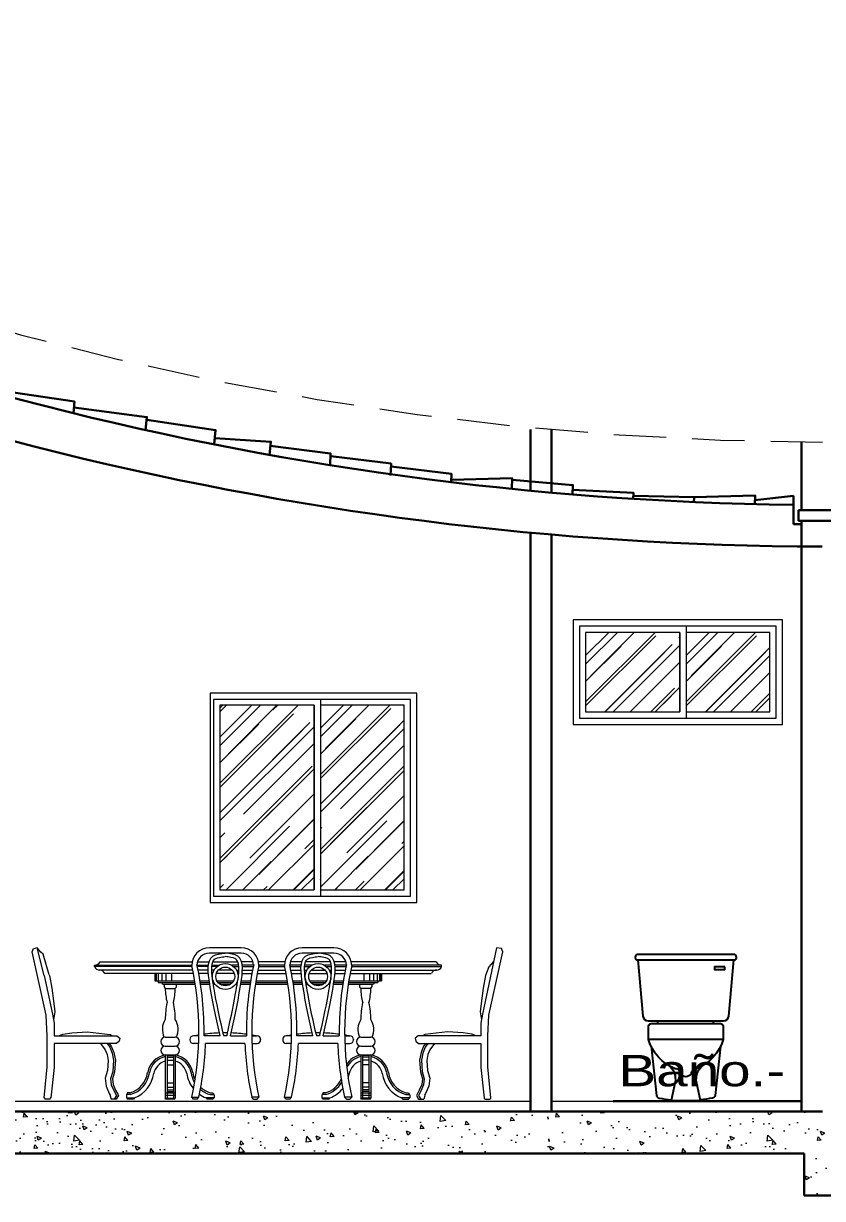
# Model space of a CAD drawing. Header units: inches. Extents: x 17.6 to 55, y 11.8 to 85.9.
# Drawn here: x 40.25 to 44.06, y 80.3 to 85.91 of the extents above; entities that cross this region are included whole.
import ezdxf
from ezdxf.enums import TextEntityAlignment as Align

# ---------------------------------------------------------------- set-up
doc = ezdxf.new("R2010")
doc.units = ezdxf.units.IN
doc.header["$MEASUREMENT"] = 0
doc.linetypes.add('NASCOSTA', pattern=[0.375, 0.25, -0.125])
for name, color, linetype, lineweight in [('2', 7, 'Continuous', 5), ('SEGMENTED 1 100', 253, 'Continuous', 35), ('WALL 1 100', 250, 'Continuous', 30)]:
    doc.layers.add(name, color=color, linetype=linetype, lineweight=lineweight)
doc.layers.add('8', color=3, linetype='Continuous')
for name, color, linetype, lineweight, true_color in [('DOOR WINDOW 1 100', 7, 'Continuous', 15, 0x666666), ('FURNITURE F 1 100', 7, 'Continuous', 13, 0x93979a), ('HATCH F 1 100', 7, 'Continuous', 0, 0xc9c9c9)]:
    doc.layers.add(name, color=color, linetype=linetype, lineweight=lineweight, true_color=true_color)
doc.styles.add('style1', font='arial.ttf')

# ---------------------------------------------------------------- blocks, each defined once
blk = doc.blocks.new('INODOR-FRENT')
at = {"layer": '8', "color": 251}
blk.add_line((0.1778, 0.2924), (-0.1778, 0.2924), dxfattribs=at)
at = {"layer": '8', "color": 8}
blk.add_lwpolyline([(0.2349, 0.6734, 0.414214), (0.2413, 0.6798), (0.2413, 0.6861, 0.414214), (0.2286, 0.6988), (-0.2286, 0.6988, 0.414214), (-0.2413, 0.6861), (-0.2413, 0.6798, 0.414214), (-0.235, 0.6734)], format="xyb", close=True, dxfattribs=at)
for points in [[(-0.2286, 0.6734), (-0.2052, 0.4045, 0.389031), (-0.1799, 0.3813), (0.1799, 0.3813, 0.389031), (0.2052, 0.4045), (0.2286, 0.6734)], [(-0.0744, 0.1636, -0.228503), (-0.0508, 0.0892), (-0.07, 0), (0.07, 0), (0.0508, 0.0892, -0.228503), (0.0744, 0.1636)]]:
    blk.add_lwpolyline(points, format="xyb", dxfattribs=at)
blk.add_lwpolyline([(0.1868, 0.6395), (0.1362, 0.6395), (0.1362, 0.6263), (0.1868, 0.6263)], close=True, dxfattribs=at)
at = {"layer": '8', "color": 9}
blk.add_lwpolyline([(0.1778, 0.2924, -0.236068), (0.0508, 0.1527, 0.414214), (0.0254, 0.1273, -0.5), (-0.0254, 0.1273, 0.414214), (-0.0508, 0.1527, -0.236068), (-0.1778, 0.2924), (-0.1778, 0.3559, -0.414214), (-0.1651, 0.3686), (0.1651, 0.3686, -0.414214), (0.1778, 0.3559)], format="xyb", close=True, dxfattribs=at)
at = {"layer": '8', "color": 8}
for points in [[(-0.1329, 0.3686), (-0.1329, 0.3813)], [(0.1329, 0.3686), (0.1329, 0.3813)]]:
    blk.add_lwpolyline(points, dxfattribs=at)
at = {"layer": '8', "color": 251}
for points in [[(-0.1657, 0.26), (-0.1397, 0.0254, 0.414214), (-0.127, 0.0127, 0.022814), (-0.0692, 0.0037)], [(0.1657, 0.26), (0.1397, 0.0254, -0.414214), (0.127, 0.0127, -0.022814), (0.0692, 0.0037)]]:
    blk.add_lwpolyline(points, format="xyb", dxfattribs=at)

msp = doc.modelspace()

# ---------------------------------------------------------------- hatches: boundary and pattern name
at = {"layer": 'FURNITURE F 1 100'}
h = msp.add_hatch(dxfattribs=at)
h.set_pattern_fill('AR-RROOF', color=256, scale=0.005, angle=45, style=0)
h.set_pattern_definition([(45, (-1382.2967, -742.49546), (0.107763073, 0.287368196), [1.905, -0.254, 0.635, -0.127]), (45, (-1382.22216, -742.33112), (-0.209239968, 0.029634845), [0.381, -0.04191, 0.762, -0.09525]), (45, (-1382.32813, -742.37422), (0.4068056023, 0.5271410343), [1.016, -0.1778, 0.508, -0.127])])
h.paths.add_polyline_path([(42.9308, 83.0028), (42.9308, 82.6228), (43.3808, 82.6228), (43.3808, 83.0028)])
h = msp.add_hatch(dxfattribs=at)
h.set_pattern_fill('AR-RROOF', color=256, scale=0.005, angle=45, style=0)
h.set_pattern_definition([(45, (-1381.8167, -742.49546), (0.107763073, 0.287368196), [1.905, -0.254, 0.635, -0.127]), (45, (-1381.74216, -742.33112), (-0.209239968, 0.029634845), [0.381, -0.04191, 0.762, -0.09525]), (45, (-1381.84813, -742.37422), (0.4068056023, 0.5271410343), [1.016, -0.1778, 0.508, -0.127])])
h.paths.add_polyline_path([(43.4108, 83.0028), (43.4108, 82.6228), (43.8107, 82.6228), (43.8107, 83.0025)])
h = msp.add_hatch(dxfattribs=at)
h.set_pattern_fill('AR-RROOF', color=256, scale=0.005, angle=45, style=0)
h.set_pattern_definition([(45, (-1384.02642, -742.86826), (0.107763073, 0.287368196), [1.905, -0.254, 0.635, -0.127]), (45, (-1383.95188, -742.70392), (-0.209239968, 0.029634845), [0.381, -0.04191, 0.762, -0.09525]), (45, (-1384.05785, -742.747026), (0.4068056023, 0.5271410343), [1.016, -0.1778, 0.508, -0.127])])
h.paths.add_polyline_path([(41.1843, 82.655), (41.1843, 81.7725), (41.6343, 81.7725), (41.6343, 82.6554)])
h = msp.add_hatch(dxfattribs=at)
h.set_pattern_fill('AR-RROOF', color=256, scale=0.005, angle=45, style=0)
h.set_pattern_definition([(45, (-1383.56312, -742.84287), (0.107763073, 0.287368196), [1.905, -0.254, 0.635, -0.127]), (45, (-1383.48858, -742.67853), (-0.209239968, 0.029634845), [0.381, -0.04191, 0.762, -0.09525]), (45, (-1383.59455, -742.72164), (0.4068056023, 0.5271410343), [1.016, -0.1778, 0.508, -0.127])])
h.paths.add_polyline_path([(41.6643, 82.6554), (41.6643, 81.7725), (42.0643, 81.7725), (42.0643, 82.6551)])
at = {"layer": 'HATCH F 1 100', "lineweight": 15}
h = msp.add_hatch(dxfattribs=at)
h.set_pattern_fill('AR-CONC', color=256, scale=0.03, style=0)
h.set_pattern_definition([(130, (144.00738, 45.8721), (-0.21517805, -0.01882564), [0.0225, -0.2475]), (185, (144.00738, 45.8721), (0.0416254, 0.22565764), [0.018, -0.198]), (79.5486, (143.98945, 45.87053), (-0.1735528, 0.20683186), [0.01912206, -0.21034263]), (133.8158, (144.00738, 45.9321), (-0.3201723, -0.0496557), [0.03375, -0.37125]), (83.3644, (143.9807, 45.92796), (-0.2803988, 0.2922354), [0.0286831, -0.3155139]), (188.8158, (144.00738, 45.9321), (-0.2803986, 0.2922356), [0.027, -0.297]), (159, (143.97738, 45.9171), (-0.17907212, -0.12078567), [0.0225, -0.2475]), (214, (143.97738, 45.9171), (-0.0729946, 0.217545), [0.018, -0.198]), (108.5486, (143.96246, 45.90703), (-0.2520668, 0.09675915), [0.01912206, -0.21034263]), (142.5, (144.00738, 45.872094), (-0.003647957, 0.099868156), [0, -0.1956, 0, -0.201, 0, -0.19875]), (172.5, (144.00738, 45.87209), (-0.07892086, 0.11832351), [0, -0.1146, 0, -0.1911, 0, -0.07575]), (212.5, (144.07428, 45.87209), (-0.16014673, -0.00676646), [0, -0.075, 0, -0.234, 0, -0.3105]), (222.5, (144.10428, 45.8721), (-0.17495585, 0.0300315), [0, -0.0975, 0, -0.1554, 0, -0.2205])])
h.paths.add_polyline_path([(36.7682, 80.7125), (40.7684, 80.7124), (40.7684, 80.5125), (40.7684, 80.5125), (40.7684, 80.5125), (40.7684, 80.5124), (36.7682, 80.5125)])
h = msp.add_hatch(dxfattribs=at)
h.set_pattern_fill('AR-CONC', color=256, scale=0.03, style=0)
h.set_pattern_definition([(130, (147.31697, 45.87258), (-0.21517805, -0.01882564), [0.0225, -0.2475]), (185, (147.31697, 45.87258), (0.0416254, 0.22565764), [0.018, -0.198]), (79.5486, (147.29904, 45.871), (-0.1735528, 0.20683186), [0.01912206, -0.21034263]), (133.8158, (147.31697, 45.93258), (-0.3201723, -0.0496557), [0.03375, -0.37125]), (83.3644, (147.2903, 45.92844), (-0.2803988, 0.2922354), [0.0286831, -0.3155139]), (188.8158, (147.31697, 45.93258), (-0.2803986, 0.2922356), [0.027, -0.297]), (159, (147.28697, 45.91758), (-0.17907212, -0.12078567), [0.0225, -0.2475]), (214, (147.28697, 45.91758), (-0.0729946, 0.217545), [0.018, -0.198]), (108.5486, (147.27205, 45.90751), (-0.2520668, 0.09675915), [0.01912206, -0.21034263]), (142.5, (147.31697, 45.87258), (-0.003647957, 0.099868156), [0, -0.1956, 0, -0.201, 0, -0.19875]), (172.5, (147.31697, 45.87258), (-0.07892086, 0.11832351), [0, -0.1146, 0, -0.1911, 0, -0.07575]), (212.5, (147.38387, 45.87258), (-0.16014673, -0.00676646), [0, -0.075, 0, -0.234, 0, -0.3105]), (222.5, (147.41387, 45.87258), (-0.17495585, 0.0300315), [0, -0.0975, 0, -0.1554, 0, -0.2205])])
h.paths.add_polyline_path([(40.0778, 80.713), (44.078, 80.7129), (44.078, 80.513), (44.078, 80.513), (44.078, 80.513), (44.078, 80.5129), (40.0778, 80.513)])
h = msp.add_hatch(dxfattribs=at)
h.set_pattern_fill('AR-CONC', color=256, scale=0.03, style=0)
h.set_pattern_definition([(130, (151.19713, 45.65722), (-0.21517805, -0.01882564), [0.0225, -0.2475]), (185, (151.19713, 45.65722), (0.0416254, 0.22565764), [0.018, -0.198]), (79.5486, (151.1792, 45.65565), (-0.1735528, 0.20683186), [0.01912206, -0.21034263]), (133.8158, (151.19713, 45.71722), (-0.3201723, -0.0496557), [0.03375, -0.37125]), (83.3644, (151.17045, 45.71308), (-0.2803988, 0.2922354), [0.0286831, -0.3155139]), (188.8158, (151.19713, 45.71722), (-0.2803986, 0.2922356), [0.027, -0.297]), (159, (151.16713, 45.70222), (-0.17907212, -0.12078567), [0.0225, -0.2475]), (214, (151.16713, 45.70222), (-0.0729946, 0.217545), [0.018, -0.198]), (108.5486, (151.1522, 45.69215), (-0.2520668, 0.09675915), [0.01912206, -0.21034263]), (142.5, (151.19713, 45.65722), (-0.003647957, 0.099868156), [0, -0.1956, 0, -0.201, 0, -0.19875]), (172.5, (151.19713, 45.65722), (-0.07892086, 0.11832351), [0, -0.1146, 0, -0.1911, 0, -0.07575]), (212.5, (151.26403, 45.65722), (-0.16014673, -0.00676646), [0, -0.075, 0, -0.234, 0, -0.3105]), (222.5, (151.29403, 45.65722), (-0.17495585, 0.0300315), [0, -0.0975, 0, -0.1554, 0, -0.2205])])
h.paths.add_polyline_path([(43.958, 80.4976), (47.9581, 80.4976), (47.9581, 80.2976), (47.9581, 80.2976), (47.9581, 80.2976), (47.9581, 80.2976), (43.958, 80.2976)])

# ---------------------------------------------------------------- linework, layer by layer
at = {"layer": 'DOOR WINDOW 1 100', "lineweight": 15}
for p, q in [((36.7684, 80.7625), (42.6678, 80.7625)), ((42.7678, 80.7625), (43.9615, 80.7625))]:
    msp.add_line(p, q, dxfattribs=at)
at = {"layer": 'FURNITURE F 1 100'}
for p, q in [((43.3808, 83.0028), (43.3808, 82.6228)), ((43.4108, 83.0328), (43.4108, 82.5928)), ((41.6343, 82.6554), (41.6343, 81.7725)), ((41.6643, 82.6816), (41.6643, 81.7425)), ((40.2886, 81.4756), (40.2941, 81.492)), ((40.3546, 81.1733), (40.2886, 81.4756)), ((40.2941, 81.492), (40.3038, 81.4931)), ((40.3124, 81.4955), (40.3038, 81.4931)), ((40.33, 81.4748), (40.3124, 81.4955)), ((40.3463, 81.3636), (40.3124, 81.4955)), ((40.341, 81.4654), (40.33, 81.4748)), ((41.2863, 81.4955), (41.1343, 81.4955)), ((41.7293, 81.4955), (41.5773, 81.4955)), ((42.5045, 81.4948), (42.4385, 81.1788)), ((42.4687, 81.1733), (42.5347, 81.4756)), ((42.5292, 81.492), (42.5045, 81.4948)), ((42.5347, 81.4756), (42.5292, 81.492)), ((40.3699, 81.3659), (40.341, 81.4654)), ((40.6124, 81.429), (41.0519, 81.429)), ((41.078, 81.429), (41.1329, 81.429)), ((41.2863, 81.4702), (41.1343, 81.4702)), ((41.151, 81.429), (41.2697, 81.429)), ((41.3426, 81.429), (41.2877, 81.429)), ((41.4949, 81.429), (41.3688, 81.429)), ((41.5759, 81.429), (41.521, 81.429)), ((41.7293, 81.4702), (41.5773, 81.4702)), ((41.7127, 81.429), (41.594, 81.429)), ((41.7856, 81.429), (41.7307, 81.429)), ((42.2164, 81.429), (41.8118, 81.429)), ((42.4909, 81.4296), (42.4687, 81.4041)), ((40.3463, 81.3636), (40.3849, 81.1788)), ((40.3699, 81.3659), (40.3711, 81.3629)), ((40.3711, 81.3629), (40.3821, 81.3024)), ((40.5864, 81.4121), (41.0499, 81.4121)), ((40.5864, 81.406), (40.5864, 81.4121)), ((41.051, 81.406), (40.5864, 81.406)), ((41.0546, 81.3891), (40.6124, 81.3891)), ((41.0579, 81.3722), (40.6348, 81.3722)), ((40.8732, 81.3722), (40.8732, 81.3384)), ((40.8758, 81.3384), (40.8758, 81.3722)), ((40.8813, 81.3384), (40.8813, 81.3722)), ((40.8913, 81.3384), (40.8913, 81.3722)), ((40.9088, 81.3384), (40.9088, 81.3722)), ((40.9283, 81.3384), (40.9283, 81.3722)), ((40.9558, 81.3384), (40.9558, 81.3722)), ((41.0753, 81.4121), (41.1296, 81.4121)), ((41.129, 81.406), (41.0769, 81.406)), ((41.1287, 81.3891), (41.0804, 81.3891)), ((41.1297, 81.3722), (41.0836, 81.3722)), ((41.1567, 81.3891), (41.1456, 81.3891)), ((41.1709, 81.406), (41.146, 81.406)), ((41.1501, 81.3722), (41.1465, 81.3722)), ((41.1467, 81.4121), (41.1798, 81.4121)), ((41.253, 81.3722), (41.1676, 81.3722)), ((41.2431, 81.3891), (41.1775, 81.3891)), ((41.2739, 81.4121), (41.2408, 81.4121)), ((41.2497, 81.406), (41.2746, 81.406)), ((41.2639, 81.3891), (41.275, 81.3891)), ((41.2705, 81.3722), (41.2741, 81.3722)), ((41.3453, 81.4121), (41.291, 81.4121)), ((41.291, 81.3722), (41.337, 81.3722)), ((41.2916, 81.406), (41.3437, 81.406)), ((41.2919, 81.3891), (41.3402, 81.3891)), ((41.3627, 81.3722), (41.5009, 81.3722)), ((41.3661, 81.3891), (41.4976, 81.3891)), ((41.3696, 81.406), (41.494, 81.406)), ((41.493, 81.4121), (41.3707, 81.4121)), ((41.5726, 81.4121), (41.5183, 81.4121)), ((41.5199, 81.406), (41.572, 81.406)), ((41.5234, 81.3891), (41.5717, 81.3891)), ((41.5266, 81.3722), (41.5727, 81.3722)), ((41.5886, 81.3891), (41.5997, 81.3891)), ((41.589, 81.406), (41.6139, 81.406)), ((41.5895, 81.3722), (41.5931, 81.3722)), ((41.6228, 81.4121), (41.5897, 81.4121)), ((41.6106, 81.3722), (41.696, 81.3722)), ((41.6205, 81.3891), (41.6861, 81.3891)), ((41.7169, 81.4121), (41.6838, 81.4121)), ((41.6927, 81.406), (41.7176, 81.406)), ((41.7069, 81.3891), (41.718, 81.3891)), ((41.7135, 81.3722), (41.7171, 81.3722)), ((41.7884, 81.4121), (41.734, 81.4121)), ((41.734, 81.3722), (41.78, 81.3722)), ((41.7346, 81.406), (41.7867, 81.406)), ((41.7349, 81.3891), (41.7832, 81.3891)), ((41.8058, 81.3722), (42.194, 81.3722)), ((41.8091, 81.3891), (42.2164, 81.3891)), ((41.8126, 81.406), (42.2424, 81.406)), ((42.2424, 81.4121), (41.8137, 81.4121)), ((41.873, 81.3384), (41.873, 81.3722)), ((41.9005, 81.3384), (41.9005, 81.3722)), ((41.92, 81.3384), (41.92, 81.3722)), ((41.9375, 81.3384), (41.9375, 81.3722)), ((41.9475, 81.3384), (41.9475, 81.3722)), ((41.953, 81.3384), (41.953, 81.3722)), ((41.9556, 81.3722), (41.9556, 81.3384)), ((42.2424, 81.406), (42.2424, 81.4121)), ((42.4522, 81.3629), (42.4412, 81.3024)), ((42.4687, 81.4041), (42.4522, 81.3629)), ((40.8732, 81.3384), (41.0639, 81.3384)), ((40.8899, 81.3384), (40.8899, 81.33)), ((40.8899, 81.33), (41.0653, 81.33)), ((40.924, 81.3216), (41.0666, 81.3216)), ((41.0895, 81.3384), (41.1338, 81.3384)), ((41.0909, 81.33), (41.1351, 81.33)), ((41.0922, 81.3216), (41.1364, 81.3216)), ((41.1505, 81.3384), (41.1519, 81.3384)), ((41.1518, 81.33), (41.1556, 81.33)), ((41.1532, 81.3216), (41.1609, 81.3216)), ((41.1702, 81.3384), (41.2504, 81.3384)), ((41.1757, 81.33), (41.2449, 81.33)), ((41.1849, 81.3216), (41.2357, 81.3216)), ((41.2597, 81.3216), (41.2674, 81.3216)), ((41.265, 81.33), (41.2688, 81.33)), ((41.2687, 81.3384), (41.2701, 81.3384)), ((41.2842, 81.3216), (41.3284, 81.3216)), ((41.2856, 81.33), (41.3297, 81.33)), ((41.2868, 81.3384), (41.3311, 81.3384)), ((41.354, 81.3216), (41.5096, 81.3216)), ((41.3554, 81.33), (41.5083, 81.33)), ((41.3567, 81.3384), (41.5069, 81.3384)), ((41.5325, 81.3384), (41.5768, 81.3384)), ((41.5339, 81.33), (41.5781, 81.33)), ((41.5352, 81.3216), (41.5794, 81.3216)), ((41.5935, 81.3384), (41.5949, 81.3384)), ((41.5948, 81.33), (41.5986, 81.33)), ((41.5962, 81.3216), (41.6039, 81.3216)), ((41.6132, 81.3384), (41.6934, 81.3384)), ((41.6187, 81.33), (41.6879, 81.33)), ((41.6279, 81.3216), (41.6787, 81.3216)), ((41.7028, 81.3216), (41.7105, 81.3216)), ((41.7081, 81.33), (41.7118, 81.33)), ((41.7117, 81.3384), (41.7131, 81.3384)), ((41.7272, 81.3216), (41.7714, 81.3216)), ((41.7286, 81.33), (41.7727, 81.33)), ((41.7298, 81.3384), (41.7741, 81.3384)), ((41.797, 81.3216), (41.909, 81.3216)), ((41.7984, 81.33), (41.9389, 81.33)), ((41.7997, 81.3384), (41.9556, 81.3384)), ((41.9389, 81.3384), (41.9389, 81.33)), ((40.3821, 81.3024), (40.3904, 81.242)), ((40.9236, 81.3014), (40.9715, 81.3014)), ((41.9052, 81.3014), (41.8573, 81.3014)), ((42.4412, 81.3024), (42.433, 81.242)), ((40.3904, 81.242), (40.3959, 81.1898)), ((42.433, 81.242), (42.4275, 81.1898)), ((40.3601, 81.0744), (40.3546, 81.1733)), ((40.3849, 81.1788), (40.3931, 81.1348)), ((40.3959, 81.1898), (40.3901, 81.1509)), ((42.4275, 81.1898), (42.4332, 81.1509)), ((42.4385, 81.1788), (42.4302, 81.1348)), ((42.4632, 81.0744), (42.4687, 81.1733)), ((40.3931, 81.1348), (40.3931, 81.0744)), ((42.4302, 81.1348), (42.4302, 81.0744)), ((40.3601, 80.926), (40.3601, 81.0744)), ((40.3931, 81.0744), (40.6929, 81.0744)), ((40.6902, 81.0386), (40.3931, 81.0386)), ((40.3931, 81.0386), (40.3931, 80.9232)), ((40.7039, 81.0496), (40.6902, 81.0386)), ((40.6929, 81.0744), (40.7067, 81.0634)), ((40.7067, 81.0634), (40.7039, 81.0496)), ((40.924, 81.0683), (40.9711, 81.0683)), ((40.924, 81.0261), (40.9711, 81.0261)), ((41.0415, 81.0575), (41.0415, 81.0555)), ((41.0837, 81.0744), (41.0584, 81.0744)), ((41.0827, 81.0386), (41.0584, 81.0386)), ((41.1857, 81.0744), (41.109, 81.0744)), ((41.3041, 81.0386), (41.1165, 81.0386)), ((41.1855, 81.0751), (41.1857, 81.0744)), ((41.202, 81.0789), (41.2032, 81.0744)), ((41.2174, 81.0744), (41.2032, 81.0744)), ((41.2187, 81.0789), (41.2174, 81.0744)), ((41.2351, 81.0751), (41.2349, 81.0744)), ((41.2349, 81.0744), (41.3116, 81.0744)), ((41.3369, 81.0744), (41.3622, 81.0744)), ((41.3379, 81.0386), (41.3622, 81.0386)), ((41.3791, 81.0575), (41.3791, 81.0555)), ((41.4845, 81.0575), (41.4845, 81.0555)), ((41.5267, 81.0744), (41.5014, 81.0744)), ((41.5257, 81.0386), (41.5014, 81.0386)), ((41.6287, 81.0744), (41.552, 81.0744)), ((41.7471, 81.0386), (41.5595, 81.0386)), ((41.6285, 81.0751), (41.6287, 81.0744)), ((41.645, 81.0789), (41.6462, 81.0744)), ((41.6604, 81.0744), (41.6462, 81.0744)), ((41.6617, 81.0789), (41.6604, 81.0744)), ((41.6781, 81.0751), (41.6779, 81.0744)), ((41.6779, 81.0744), (41.7546, 81.0744)), ((41.7799, 81.0744), (41.8052, 81.0744)), ((41.7809, 81.0386), (41.8052, 81.0386)), ((41.8221, 81.0575), (41.8221, 81.0555)), ((41.8577, 81.0683), (41.9048, 81.0683)), ((41.8577, 81.0261), (41.9048, 81.0261)), ((42.1304, 81.0744), (42.1166, 81.0634)), ((42.1166, 81.0634), (42.1194, 81.0496)), ((42.1194, 81.0496), (42.1331, 81.0386)), ((42.4302, 81.0744), (42.1304, 81.0744)), ((42.1331, 81.0386), (42.4302, 81.0386)), ((42.4302, 81.0386), (42.4302, 80.9232)), ((42.4632, 80.926), (42.4632, 81.0744)), ((40.924, 80.9839), (40.9711, 80.9839)), ((40.924, 80.9839), (40.924, 80.7777)), ((40.9324, 80.9839), (40.9324, 80.7777)), ((40.9324, 80.9802), (40.9627, 80.9802)), ((40.9324, 80.9727), (40.9627, 80.9727)), ((40.9627, 80.9839), (40.9627, 80.7777)), ((40.9711, 80.9839), (40.9711, 80.7777)), ((41.8577, 80.9839), (41.9048, 80.9839)), ((41.8577, 80.9839), (41.8577, 80.7777)), ((41.8661, 80.9839), (41.8661, 80.7777)), ((41.8964, 80.9802), (41.8661, 80.9802)), ((41.8964, 80.9727), (41.8661, 80.9727)), ((41.8964, 80.9839), (41.8964, 80.7777)), ((41.9048, 80.9839), (41.9048, 80.7777)), ((40.3448, 80.7791), (40.3601, 80.926)), ((40.3931, 80.9232), (40.3773, 80.7786)), ((40.9324, 80.9585), (40.9627, 80.9585)), ((40.9324, 80.9368), (40.9627, 80.9368)), ((41.8964, 80.9585), (41.8661, 80.9585)), ((41.8964, 80.9368), (41.8661, 80.9368)), ((42.4302, 80.9232), (42.446, 80.7786)), ((42.4786, 80.7791), (42.4632, 80.926)), ((40.7437, 80.8027), (40.7383, 80.7919)), ((40.7555, 80.8027), (40.7437, 80.8027)), ((40.924, 80.8029), (40.9711, 80.8029)), ((40.9324, 80.8506), (40.9627, 80.8506)), ((40.9324, 80.8303), (40.9627, 80.8303)), ((40.9324, 80.8171), (40.9627, 80.8171)), ((40.9324, 80.8086), (40.9627, 80.8086)), ((41.1396, 80.8027), (41.1515, 80.8027)), ((41.1515, 80.8027), (41.1569, 80.7919)), ((41.6773, 80.8027), (41.6719, 80.7919)), ((41.6892, 80.8027), (41.6773, 80.8027)), ((41.8577, 80.8029), (41.9048, 80.8029)), ((41.8964, 80.8506), (41.8661, 80.8506)), ((41.8964, 80.8303), (41.8661, 80.8303)), ((41.8964, 80.8171), (41.8661, 80.8171)), ((41.8964, 80.8086), (41.8661, 80.8086)), ((42.0733, 80.8027), (42.0851, 80.8027)), ((42.0851, 80.8027), (42.0906, 80.7919)), ((40.3448, 80.7791), (40.3496, 80.7729)), ((40.3729, 80.7729), (40.3496, 80.7729)), ((40.3729, 80.7729), (40.3773, 80.7786)), ((40.6599, 80.7886), (40.6653, 80.7729)), ((40.6899, 80.7729), (40.6653, 80.7729)), ((40.7383, 80.7919), (40.7383, 80.7787)), ((40.7383, 80.7787), (40.7435, 80.7729)), ((40.7383, 80.7787), (40.7768, 80.7787)), ((40.7567, 80.7942), (40.7394, 80.7942)), ((40.7716, 80.7729), (40.7435, 80.7729)), ((40.7769, 80.7787), (40.7716, 80.7729)), ((40.924, 80.7918), (40.9711, 80.7918)), ((40.9269, 80.7729), (40.924, 80.7777)), ((40.924, 80.7777), (40.9711, 80.7777)), ((40.9683, 80.7729), (40.9269, 80.7729)), ((40.9683, 80.7729), (40.9711, 80.7777)), ((41.0584, 80.7729), (41.0499, 80.7814)), ((41.0499, 80.7814), (41.0837, 80.7814)), ((41.0753, 80.7729), (41.0584, 80.7729)), ((41.0753, 80.7729), (41.0837, 80.7814)), ((41.1183, 80.7787), (41.1235, 80.7729)), ((41.1569, 80.7787), (41.1184, 80.7787)), ((41.1516, 80.7729), (41.1235, 80.7729)), ((41.1384, 80.7942), (41.1557, 80.7942)), ((41.1569, 80.7787), (41.1516, 80.7729)), ((41.1569, 80.7919), (41.1569, 80.7787)), ((41.3454, 80.7729), (41.3369, 80.7814)), ((41.3707, 80.7814), (41.3369, 80.7814)), ((41.3454, 80.7729), (41.3622, 80.7729)), ((41.3622, 80.7729), (41.3707, 80.7814)), ((41.4929, 80.7814), (41.5267, 80.7814)), ((41.5014, 80.7729), (41.4929, 80.7814)), ((41.5183, 80.7729), (41.5014, 80.7729)), ((41.5183, 80.7729), (41.5267, 80.7814)), ((41.6719, 80.7919), (41.6719, 80.7787)), ((41.6719, 80.7787), (41.6772, 80.7729)), ((41.6719, 80.7787), (41.7104, 80.7787)), ((41.6904, 80.7942), (41.6731, 80.7942)), ((41.7053, 80.7729), (41.6772, 80.7729)), ((41.7105, 80.7787), (41.7053, 80.7729)), ((41.8137, 80.7814), (41.7799, 80.7814)), ((41.7884, 80.7729), (41.7799, 80.7814)), ((41.7884, 80.7729), (41.8052, 80.7729)), ((41.8052, 80.7729), (41.8137, 80.7814)), ((41.8577, 80.7918), (41.9048, 80.7918)), ((41.9048, 80.7777), (41.8577, 80.7777)), ((41.8605, 80.7729), (41.8577, 80.7777)), ((41.9019, 80.7729), (41.8605, 80.7729)), ((41.9019, 80.7729), (41.9048, 80.7777)), ((42.0519, 80.7787), (42.0572, 80.7729)), ((42.0906, 80.7787), (42.052, 80.7787)), ((42.0572, 80.7729), (42.0853, 80.7729)), ((42.0721, 80.7942), (42.0894, 80.7942)), ((42.0906, 80.7787), (42.0853, 80.7729)), ((42.0906, 80.7919), (42.0906, 80.7787)), ((42.1334, 80.7729), (42.158, 80.7729)), ((42.1635, 80.7886), (42.158, 80.7729)), ((42.4505, 80.7729), (42.446, 80.7786)), ((42.4505, 80.7729), (42.4737, 80.7729)), ((42.4786, 80.7791), (42.4737, 80.7729))]:
    msp.add_line(p, q, dxfattribs=at)
at = {"layer": 'FURNITURE F 1 100', "flags": 128}
for points in [[(43.8707, 83.0628), (42.8708, 83.0628), (42.8708, 82.5628), (43.8707, 82.5628)], [(43.8407, 83.0328), (42.9008, 83.0328), (42.9008, 82.5928), (43.8407, 82.5928)], [(42.1243, 82.7125), (41.1374, 82.7125), (41.1374, 81.7125), (42.1243, 81.7125)], [(42.0943, 82.6815), (41.1543, 82.6816), (41.1543, 81.7425), (42.0943, 81.7425)]]:
    msp.add_lwpolyline(points, close=True, dxfattribs=at)
for points in [[(43.3808, 83.0028), (42.9308, 83.0028), (42.9308, 82.6228), (43.3808, 82.6228)], [(43.4108, 82.6228), (43.8107, 82.6228), (43.8107, 83.0028), (43.4108, 83.0028)], [(41.6343, 82.6554), (41.1843, 82.655), (41.1843, 81.7725), (41.6343, 81.7725)], [(41.6643, 81.7725), (42.0643, 81.7725), (42.0643, 82.6551), (41.6643, 82.6554)]]:
    msp.add_lwpolyline(points, dxfattribs=at)
at = {"layer": 'FURNITURE F 1 100'}
for points in [[(42.9308, 83.0028), (42.9308, 82.6228), (43.3808, 82.6228), (43.3808, 83.0028), (42.9308, 83.0028)], [(43.4108, 83.0028), (43.4108, 82.6228), (43.8107, 82.6228), (43.8107, 83.0025), (43.4108, 83.0028)], [(41.1843, 82.655), (41.1843, 81.7725), (41.6343, 81.7725), (41.6343, 82.6554), (41.1843, 82.655)], [(41.6643, 82.6554), (41.6643, 81.7725), (42.0643, 81.7725), (42.0643, 82.6551), (41.6643, 82.6554)], [(40.4158, 81.0744), (40.4352, 81.0828), (40.4777, 81.09), (40.5525, 81.0932), (40.6065, 81.088), (40.6606, 81.0807), (40.6723, 81.0744)], [(42.4076, 81.0744), (42.3882, 81.0828), (42.3456, 81.09), (42.2708, 81.0932), (42.2168, 81.088), (42.1628, 81.0807), (42.1511, 81.0744)], [(40.6143, 81.0386), (40.6363, 81.0087), (40.646, 80.985), (40.6515, 80.9565), (40.6479, 80.9087), (40.6372, 80.8723), (40.6413, 80.8339), (40.6566, 80.8), (40.6614, 80.791), (40.6599, 80.7886)], [(40.6457, 81.0386), (40.6585, 81.0211), (40.6704, 80.9922), (40.677, 80.9579), (40.6729, 80.9042), (40.6629, 80.87), (40.6661, 80.8405), (40.6793, 80.8112), (40.6893, 80.7926), (40.6909, 80.79), (40.6799, 80.7729)], [(40.6561, 81.0386), (40.6659, 81.0253), (40.6785, 80.9946), (40.6855, 80.9584), (40.6813, 80.9027), (40.6715, 80.8693), (40.6743, 80.8428), (40.6869, 80.8149), (40.6966, 80.7968), (40.7008, 80.7898), (40.6899, 80.7729)], [(42.1672, 81.0386), (42.1574, 81.0253), (42.1448, 80.9946), (42.1379, 80.9584), (42.1421, 80.9027), (42.1518, 80.8693), (42.149, 80.8428), (42.1365, 80.8149), (42.1267, 80.7968), (42.1225, 80.7898), (42.1334, 80.7729)], [(42.1777, 81.0386), (42.1648, 81.0211), (42.153, 80.9922), (42.1464, 80.9579), (42.1504, 80.9042), (42.1604, 80.87), (42.1573, 80.8405), (42.144, 80.8112), (42.134, 80.7926), (42.1325, 80.79), (42.1434, 80.7729)], [(42.2091, 81.0386), (42.1871, 81.0087), (42.1774, 80.985), (42.1719, 80.9565), (42.1755, 80.9087), (42.1861, 80.8723), (42.182, 80.8339), (42.1668, 80.8), (42.1619, 80.791), (42.1635, 80.7886)]]:
    msp.add_lwpolyline(points, dxfattribs=at)
for centre, radius in [((41.2103, 81.3585), 0.0617), ((41.6533, 81.3585), 0.0617), ((41.2103, 81.3585), 0.0448), ((41.6533, 81.3585), 0.0448)]:
    msp.add_circle(centre, radius, dxfattribs=at)
for centre, radius, start, end in [((41.1343, 81.4111), 0.0844, 90, 180), ((41.2863, 81.4111), 0.0844, 0, 90), ((41.5773, 81.4111), 0.0844, 90, 180), ((41.7293, 81.4111), 0.0844, 0, 90), ((40.5832, 81.4455), 0.0335, 275.4698, 330.783), ((39.6058, 81.0962), 1.5034, 359.1665, 12.2991), ((41.1343, 81.4111), 0.0591, 90, 180), ((41.2863, 81.4111), 0.0591, 0, 90), ((42.8149, 81.0962), 1.5034, 167.7009, 180.8335), ((40.0488, 81.0962), 1.5034, 359.1665, 12.2991), ((41.5773, 81.4111), 0.0591, 90, 180), ((41.7293, 81.4111), 0.0591, 0, 90), ((43.2579, 81.0962), 1.5034, 167.7009, 180.8335), ((42.2456, 81.4455), 0.0335, 209.217, 264.5302), ((40.6098, 81.4136), 0.0246, 198.1399, 271.9552), ((40.6102, 81.3629), 0.0262, 20.6968, 94.766), ((39.6058, 81.0962), 1.4781, 347.7009, 12.2991), ((42.8149, 81.0962), 1.4781, 167.7009, 192.2991), ((40.0488, 81.0962), 1.4781, 347.7009, 12.2991), ((43.2579, 81.0962), 1.4781, 167.7009, 192.2991), ((42.2186, 81.3629), 0.0262, 85.234, 159.3032), ((42.219, 81.4136), 0.0246, 268.0448, 341.8601), ((40.9198, 81.3374), 0.0164, 206.8466, 284.9234), ((40.9322, 81.3134), 0.0148, 149.3013, 234.4011), ((40.9629, 81.3134), 0.0148, 305.5989, 30.6987), ((41.8659, 81.3134), 0.0148, 146.7943, 234.4011), ((41.8966, 81.3134), 0.0148, 305.5989, 33.2057), ((41.9107, 81.3401), 0.0186, 264.8119, 327.1979), ((41.219, 81.3056), 0.2954, 180.8234, 194.1277), ((40.6761, 81.3056), 0.2954, 345.8723, 359.1766), ((42.1527, 81.3056), 0.2954, 180.8234, 194.1277), ((41.6098, 81.3056), 0.2954, 345.8723, 359.1766), ((41.2616, 81.158), 0.3376, 167.0807, 180.897), ((40.6336, 81.158), 0.3376, 359.103, 12.9193), ((42.1952, 81.158), 0.3376, 167.0807, 180.897), ((41.5672, 81.158), 0.3376, 359.103, 12.9193), ((40.9941, 81.1058), 0.0844, 146.1962, 206.8278), ((40.901, 81.1058), 0.0844, 333.1722, 33.8038), ((41.9278, 81.1058), 0.0844, 146.1962, 206.8278), ((41.8347, 81.1058), 0.0844, 333.1722, 33.8038), ((41.2103, 80.3478), 0.7414, 92.1549, 97.8439), ((41.2062, 80.5773), 0.512, 89.5437, 90.7396), ((41.2144, 80.5773), 0.512, 89.2604, 90.4563), ((41.2103, 80.3478), 0.7414, 82.1561, 87.8451), ((41.6533, 80.3478), 0.7414, 92.1549, 97.8439), ((41.6492, 80.5773), 0.512, 89.5437, 90.7396), ((41.6574, 80.5773), 0.512, 89.2604, 90.4563), ((41.6533, 80.3478), 0.7414, 82.1561, 87.8451), ((40.924, 81.0472), 0.0211, 90, 270), ((40.924, 81.005), 0.0211, 90, 270), ((40.9711, 81.0472), 0.0211, 270, 90), ((40.9711, 81.005), 0.0211, 270, 90), ((41.0584, 81.0575), 0.0169, 90, 180), ((41.0584, 81.0555), 0.0169, 180, 270), ((41.2103, 80.3478), 0.7414, 99.8276, 101.4912), ((39.6395, 81.0962), 1.4781, 347.7009, 357.7669), ((42.7811, 81.0962), 1.4781, 182.2331, 192.2991), ((41.2103, 80.3478), 0.7414, 78.5088, 80.1724), ((41.3622, 81.0575), 0.0169, 0, 90), ((41.3622, 81.0555), 0.0169, 270, 0), ((41.5014, 81.0575), 0.0169, 90, 180), ((41.5014, 81.0555), 0.0169, 180, 270), ((41.6533, 80.3478), 0.7414, 99.8276, 101.4912), ((40.0825, 81.0962), 1.4781, 347.7009, 357.7669), ((43.2241, 81.0962), 1.4781, 182.2331, 192.2991), ((41.6533, 80.3478), 0.7414, 78.5088, 80.1724), ((41.8052, 81.0575), 0.0169, 0, 90), ((41.8052, 81.0555), 0.0169, 270, 0), ((41.8577, 81.0472), 0.0211, 90, 270), ((41.8577, 81.005), 0.0211, 90, 270), ((41.9048, 81.0472), 0.0211, 270, 90), ((41.9048, 81.005), 0.0211, 270, 90), ((40.9435, 80.8801), 0.1056, 100.6151, 169.3537), ((40.9435, 80.8801), 0.0972, 101.549, 169.3537), ((40.9517, 80.8801), 0.1056, 10.6463, 79.3849), ((40.9517, 80.8801), 0.0972, 10.6463, 78.451), ((41.8771, 80.8801), 0.1056, 100.6151, 147.2022), ((41.8771, 80.8801), 0.0972, 101.549, 153.7659), ((41.8853, 80.8801), 0.1056, 10.6463, 79.3849), ((41.8853, 80.8801), 0.0972, 10.6463, 78.451), ((40.9435, 80.8801), 0.0761, 104.816, 169.3537), ((40.9517, 80.8801), 0.0761, 10.6463, 75.184), ((41.8771, 80.8801), 0.0761, 104.816, 169.3537), ((41.8853, 80.8801), 0.0761, 10.6463, 75.184), ((40.7232, 80.9157), 0.1176, 285.9772, 352.14), ((40.7232, 80.9157), 0.126, 285.4295, 352.14), ((40.7232, 80.9157), 0.1471, 291.3682, 352.14), ((41.172, 80.9157), 0.1471, 187.86, 219.3848), ((41.172, 80.9157), 0.126, 187.86, 210.5747), ((41.172, 80.9157), 0.1176, 187.86, 205.3509), ((41.6568, 80.9157), 0.1176, 285.9772, 335.5605), ((41.6568, 80.9157), 0.126, 352.0431, 352.14), ((41.8771, 80.8801), 0.0972, 169.2373, 169.3537), ((41.6568, 80.9157), 0.1471, 342.3348, 352.14), ((42.1056, 80.9157), 0.1471, 187.86, 248.6318), ((42.1056, 80.9157), 0.126, 187.86, 254.5705), ((42.1056, 80.9157), 0.1176, 187.86, 254.0228), ((41.172, 80.9157), 0.126, 230.2309, 254.5705), ((41.172, 80.9157), 0.1176, 227.9108, 254.0228), ((41.6568, 80.9157), 0.126, 285.4295, 330.1656), ((41.6568, 80.9157), 0.1471, 291.3682, 321.1438), ((41.172, 80.9157), 0.1471, 234.6058, 248.6318)]:
    msp.add_arc(centre, radius, start, end, dxfattribs=at)
for points in [[(41.1855, 81.0751), (41.1359, 81.3246), (41.1507, 81.4555), (41.2103, 81.4702)], [(41.2351, 81.0751), (41.2847, 81.3246), (41.2699, 81.4555), (41.2103, 81.4702)], [(41.6285, 81.0751), (41.5789, 81.3246), (41.5937, 81.4555), (41.6533, 81.4702)], [(41.6781, 81.0751), (41.7277, 81.3246), (41.7129, 81.4555), (41.6533, 81.4702)]]:
    msp.add_spline(points, degree=3, dxfattribs=at)
for points in [[(41.202, 81.0789), (41.1879, 81.1409), (41.174, 81.2026), (41.1547, 81.3128), (41.1466, 81.3541), (41.145, 81.4101), (41.1484, 81.4275), (41.1601, 81.4431), (41.1683, 81.4469), (41.1914, 81.4512), (41.2006, 81.4522), (41.2103, 81.4532)], [(41.2187, 81.0789), (41.2327, 81.1409), (41.2466, 81.2026), (41.2659, 81.3128), (41.274, 81.3541), (41.2757, 81.4101), (41.2722, 81.4275), (41.2605, 81.4431), (41.2523, 81.4469), (41.2293, 81.4512), (41.22, 81.4522), (41.2103, 81.4532)], [(41.645, 81.0789), (41.631, 81.1409), (41.617, 81.2026), (41.5977, 81.3128), (41.5896, 81.3541), (41.588, 81.4101), (41.5914, 81.4275), (41.6031, 81.4431), (41.6113, 81.4469), (41.6344, 81.4512), (41.6436, 81.4522), (41.6533, 81.4532)], [(41.6617, 81.0789), (41.6757, 81.1409), (41.6896, 81.2026), (41.709, 81.3128), (41.717, 81.3541), (41.7187, 81.4101), (41.7152, 81.4275), (41.7036, 81.4431), (41.6953, 81.4469), (41.6723, 81.4512), (41.663, 81.4522), (41.6533, 81.4532)]]:
    msp.add_open_spline(points, degree=3, knots=[0, 0, 0, 0, 0.2488357, 0.2488357, 0.3650363, 0.3650363, 0.4389947, 0.4389947, 0.4970626, 0.4970626, 0.5282923, 0.5282923, 0.5282923, 0.5282923], dxfattribs=at)
at = {"layer": 'SEGMENTED 1 100', "linetype": 'NASCOSTA', "lineweight": 9}
msp.add_arc((44.0932, 98.6944), 14.7819, 239.84818, 269.87709, dxfattribs=at)
at = {"layer": 'WALL 1 100'}
for p, q in [((42.6678, 83.972), (42.6678, 83.6799)), ((42.7678, 83.972), (42.7678, 83.6708)), ((43.9615, 83.5861), (43.9615, 83.9125)), ((43.9238, 83.5195), (43.9238, 83.6559)), ((44.2253, 83.5861), (43.9469, 83.5861)), ((43.9469, 83.5861), (43.9469, 83.5361)), ((43.9615, 83.5195), (43.9238, 83.5195)), ((43.9469, 83.5361), (44.2527, 83.5361)), ((43.9615, 80.7125), (43.9615, 83.5361)), ((42.6678, 83.4791), (42.6678, 80.7125)), ((42.7678, 83.47), (42.7678, 80.7125)), ((43.9615, 80.7625), (43.0615, 80.7625)), ((24.188, 80.7125), (44.0615, 80.7125)), ((24.388, 80.5125), (43.9746, 80.5125)), ((43.9746, 80.5125), (43.9747, 80.3125)), ((43.9747, 80.3125), (47.9339, 80.3125))]:
    msp.add_line(p, q, dxfattribs=at)
at = {"layer": 'WALL 1 100', "flags": 128}
for points in [[(40.1998, 84.1496), (40.4903, 84.1059), (40.485, 84.0504)], [(40.4876, 84.0782), (40.8364, 84.0313), (40.8297, 83.9698)], [(40.835, 84.0191), (41.1637, 83.9694), (41.1575, 83.9024)], [(41.1575, 83.9024), (41.1602, 83.9309), (41.4285, 83.9142), (41.422, 83.8508)], [(41.4252, 83.8936), (41.7133, 83.8582), (41.7106, 83.8017)], [(41.7139, 83.8445), (42.002, 83.8091), (41.9993, 83.7526)], [(42.0026, 83.7954), (42.2907, 83.76), (42.2888, 83.7205)], [(42.2926, 83.7317), (42.5807, 83.7392), (42.578, 83.6884)], [(42.5815, 83.7313), (42.8697, 83.707), (42.8679, 83.662)], [(42.8688, 83.6845), (43.1594, 83.6694), (43.1581, 83.6411)], [(43.1587, 83.6552), (43.4494, 83.6485), (43.4467, 83.6258)], [(43.4494, 83.6485), (43.7397, 83.6574), (43.7381, 83.6161)], [(43.7389, 83.6354), (43.9238, 83.6559)]]:
    msp.add_lwpolyline(points, dxfattribs=at)
at = {"layer": 'WALL 1 100'}
for centre, radius, start, end in [((44.0965, 98.7027), 15.0908, 240.94781, 269.34411), ((44.0932, 98.6944), 15.2819, 241.35932, 269.87709)]:
    msp.add_arc(centre, radius, start, end, dxfattribs=at)

# ---------------------------------------------------------------- block references
at = {"layer": '8', "lineweight": 15}
msp.add_blockref('INODOR-FRENT', (43.4091, 80.7651), dxfattribs=at)

# ---------------------------------------------------------------- texts
at = {"layer": '2', "lineweight": 15, "style": 'style1', "width": 1.28939}
msp.add_text('Baño.-', height=0.15, dxfattribs=at).set_placement((43.4854, 80.9838), align=Align.TOP_CENTER)

doc.saveas('drawing.dxf')
